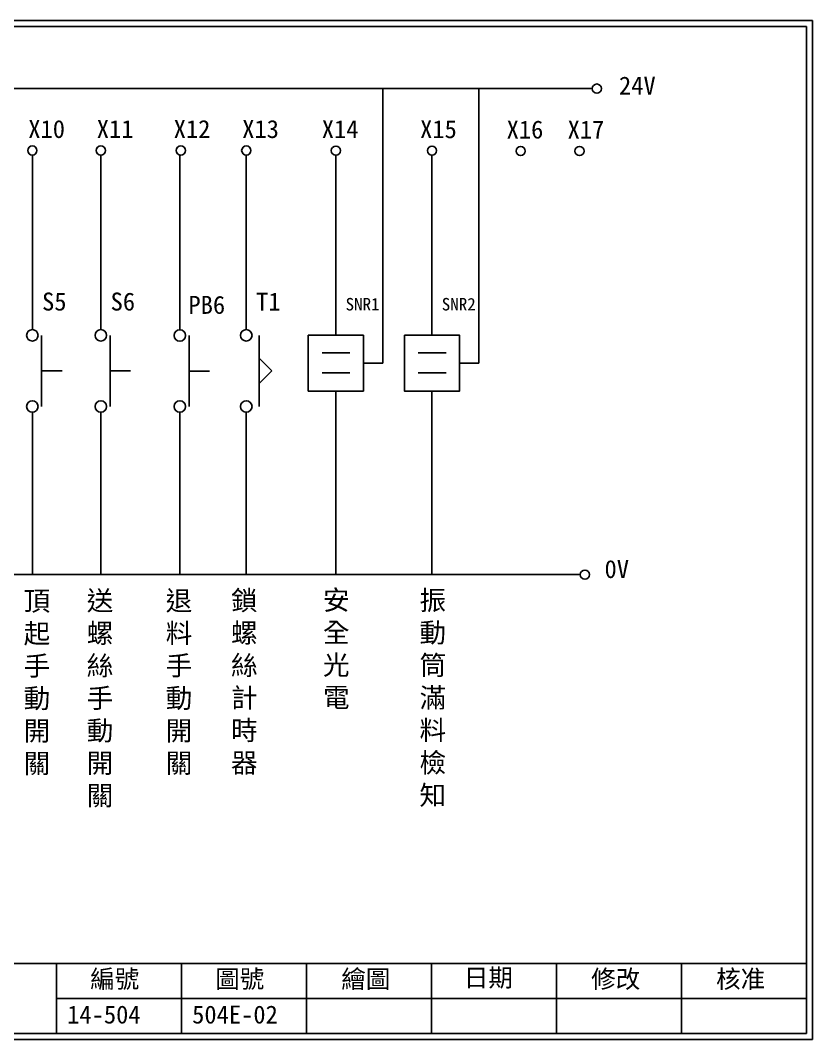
# Model space of a CAD drawing. Extents: x 10 to 297, y 3 to 207.
# Drawn here: x 138.5 to 297, y 3 to 207 of the extents above; entities that cross this region are included whole.
import ezdxf

# ---------------------------------------------------------------- set-up
doc = ezdxf.new("R2010")
doc.units = 0
doc.layers.get('0').update_dxf_attribs({"linetype": 'CONTINUOUS'})
doc.layers.add('圖框層', color=7, linetype='CONTINUOUS')
doc.layers.add('標尺寸層', color=3, linetype='CONTINUOUS')
doc.styles.add('CNS', font='romanc.shx', dxfattribs={"bigfont": 'chineset.shx'})
doc.styles.add('STSL', font='KAIU.TTF')

msp = doc.modelspace()

# ---------------------------------------------------------------- linework, layer by layer
for p, q in [((210.99, 138.38), (210.99, 193.29)), ((230.22, 138.38), (230.22, 193.29)), ((201.62, 143.96), (201.62, 179.98)), ((220.85, 143.96), (220.85, 179.98)), ((207.13, 138.38), (210.99, 138.38)), ((226.36, 138.38), (230.22, 138.38)), ((201.62, 132.8), (201.62, 96.02)), ((220.85, 132.8), (220.85, 96.02))]:
    msp.add_line(p, q)
for points in [[(196.1, 143.96), (207.13, 143.96), (207.13, 132.8), (196.1, 132.8)], [(215.33, 143.96), (226.36, 143.96), (226.36, 132.8), (215.33, 132.8)]]:
    msp.add_lwpolyline(points, close=True)
at = {"layer": '圖框層', "color": 7}
for p, q in [((297, 206.97), (10, 206.97)), ((297, 3), (297, 206.97)), ((295.75, 205.72), (11.25, 205.72)), ((295.75, 4.25), (295.75, 205.72)), ((11.25, 18.25), (295.75, 18.25)), ((145.75, 4.25), (145.75, 18.25)), ((170.75, 4.25), (170.75, 18.25)), ((195.75, 4.25), (195.75, 18.25)), ((220.75, 4.25), (220.75, 18.25)), ((245.75, 4.25), (245.75, 18.25)), ((270.75, 4.25), (270.75, 18.25)), ((145.75, 11.25), (295.75, 11.25)), ((11.25, 4.25), (295.75, 4.25)), ((10, 3), (297, 3))]:
    msp.add_line(p, q, dxfattribs=at)
at = {"layer": '標尺寸層', "color": 7}
for p, q in [((39.48, 193.32), (252.91, 193.32)), ((140.89, 180.01), (140.89, 145.09)), ((140.89, 180.01), (140.89, 145.09)), ((154.6, 180.01), (154.6, 145.09)), ((154.6, 180.01), (154.6, 145.09)), ((170.41, 179.99), (170.41, 145.07)), ((170.41, 179.99), (170.41, 145.07)), ((183.69, 180.01), (183.69, 145.09)), ((183.69, 180.01), (183.69, 145.09)), ((142.75, 129.71), (142.75, 143.94)), ((156.45, 129.71), (156.45, 143.94)), ((172.26, 129.69), (172.26, 143.92)), ((186.25, 129.71), (186.25, 143.94)), ((198.86, 140.41), (204.42, 140.41)), ((218.09, 140.41), (223.66, 140.41)), ((146.83, 136.82), (142.75, 136.82)), ((160.53, 136.82), (156.45, 136.82)), ((176.34, 136.8), (172.26, 136.8)), ((198.86, 136.44), (204.42, 136.44)), ((218.09, 136.44), (223.66, 136.44)), ((140.89, 128.56), (140.89, 96.05)), ((154.6, 128.56), (154.6, 96.05)), ((170.41, 128.54), (170.41, 96.03)), ((183.69, 128.56), (183.69, 96.05)), ((39.69, 96.05), (250.52, 96.05))]:
    msp.add_line(p, q, dxfattribs=at)
at = {"layer": '標尺寸層'}
for q in [(186.25, 139.35), (186.25, 134.3)]:
    msp.add_line((188.78, 136.82), q, dxfattribs=at)
at = {"layer": '標尺寸層', "color": 7}
for centre, radius in [((253.83, 193.32), 0.92), ((140.89, 180.93), 0.92), ((154.6, 180.93), 0.92), ((170.6, 180.93), 0.92), ((183.69, 180.93), 0.92), ((201.62, 180.9), 0.92), ((220.85, 180.9), 0.92), ((238.6, 180.83), 0.92), ((250.36, 180.83), 0.92), ((140.89, 143.94), 1.15), ((154.6, 143.94), 1.15), ((170.41, 143.92), 1.15), ((183.69, 143.94), 1.15), ((140.89, 129.71), 1.15), ((154.6, 129.71), 1.15), ((170.41, 129.69), 1.15), ((183.69, 129.71), 1.15), ((251.44, 96.05), 0.92)]:
    msp.add_circle(centre, radius, dxfattribs=at)

# ---------------------------------------------------------------- texts
at = {"layer": '圖框層', "color": 4, "style": 'STSL'}
for s, height, p in [('24V', 3.6, (258.26, 192.13)), ('X10', 3.6, (140.08, 183.43)), ('X11', 3.6, (153.78, 183.43)), ('X12', 3.6, (169.17, 183.43)), ('X13', 3.6, (182.88, 183.43)), ('X14', 3.6, (198.8, 183.4)), ('X15', 3.6, (218.47, 183.4)), ('X16', 3.6, (235.78, 183.33)), ('X17', 3.6, (247.98, 183.33)), ('S5', 3.6, (142.84, 148.9)), ('S6', 3.6, (156.55, 148.9)), ('PB6', 3.6, (172.12, 148.24)), ('T1', 3.6, (185.64, 148.9)), ('SNR1', 2.5, (203.56, 148.92)), ('SNR2', 2.5, (222.8, 148.92)), ('0V', 3.6, (255.37, 95.37)), ('編號', 3.6, (152.47, 13.34)), ('圖號', 3.6, (177.47, 13.34)), ('繪圖', 3.6, (202.69, 13.34)), ('日期', 3.6, (227.22, 13.59)), ('修改', 3.6, (252.69, 13.34)), ('核准', 3.6, (277.69, 13.34)), ('14-504', 3.6, (147.86, 6.22)), ('504E-02', 3.6, (172.86, 6.22))]:
    msp.add_text(s, height=height, dxfattribs=at).set_placement(p)
at = {"layer": '標尺寸層', "color": 7, "char_height": 3.9, "attachment_point": 1, "style": 'CNS'}
for s, insert, width in [('{\\fDFKai-SB|b0|i0|c136|p65;頂起\\P手動\\P開關}', (139.15, 92.74), 4.9608), ('{\\fDFKai-SB|b0|i0|c136|p65;送螺絲手動\\P開關}', (151.77, 92.79), 1.9086), ('{\\fDFKai-SB|b0|i0|c136|p65;退料手動\\P開關}', (167.57, 92.79), 0.6248), ('{\\fDFKai-SB|b0|i0|c136|p65;鎖螺絲計時器}', (180.64, 92.85), 2.4059), ('{\\fDFKai-SB|b0|i0|c136|p65;安全光電}', (199.04, 92.92), 0.4674), ('{\\fDFKai-SB|b0|i0|c136|p65;振動筒滿料檢知}', (218.35, 92.88), 4.1294)]:
    msp.add_mtext(s, dxfattribs=dict(at, insert=insert, width=width))

doc.saveas('drawing.dxf')
